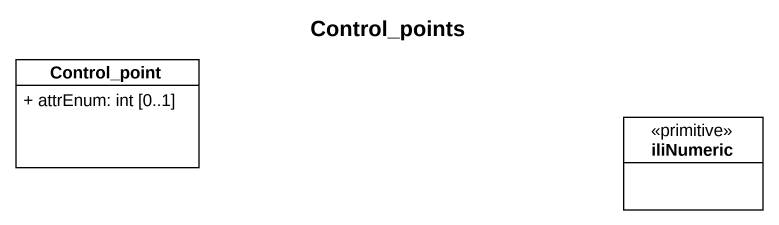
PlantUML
@startuml
title Control_points
hide circle
hide empty members
skinparam classAttributeIconSize 0
class Control_point {
  + attrEnum: int [0..1]
}
class iliNumeric <<primitive>>
@enduml
